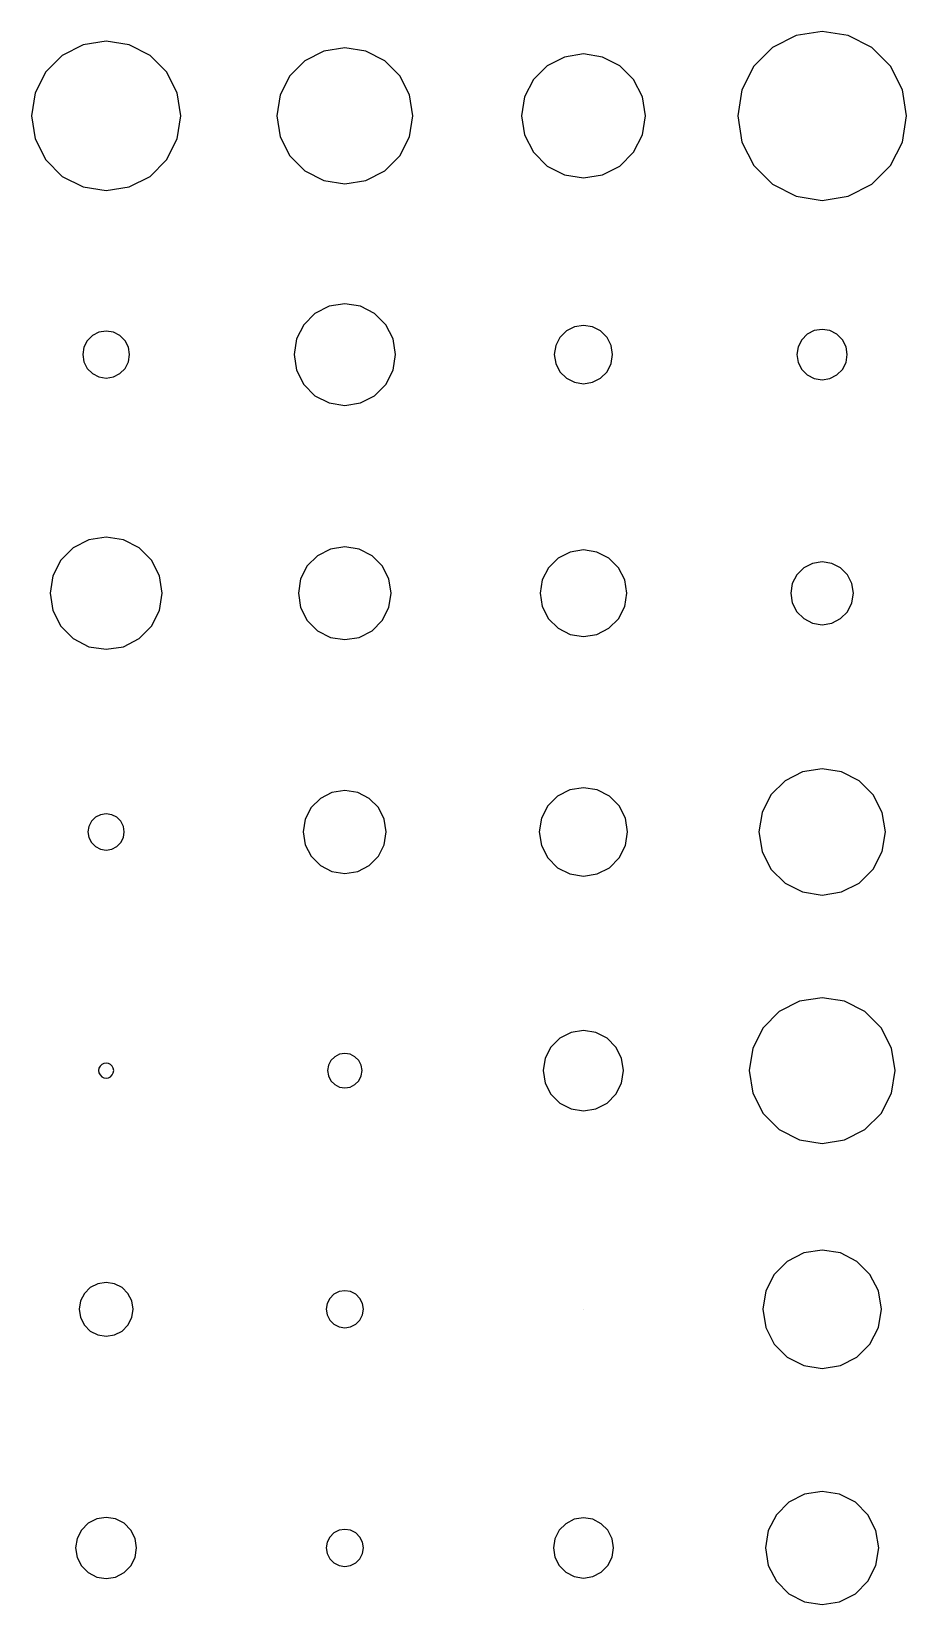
# Model space of a CAD drawing. Header units: metres. Extents: x -318 to 327, y -235 to 244.
# Drawn here: x -316.6 to -250.6, y 16.7 to 135.4 of the extents above; entities that cross this region are included whole.
import ezdxf

# ---------------------------------------------------------------- set-up
doc = ezdxf.new("R2010")
doc.units = ezdxf.units.M

msp = doc.modelspace()

# ---------------------------------------------------------------- linework, layer by layer
for p, q in [((-257, 135.37, -415.69), (-258.97, 135.06, -415.69)), ((-255.03, 135.06, -415.69), (-257, 135.37, -415.69)), ((-312.74, 134.36, -415.69), (-314.31, 133.56, -415.69)), ((-311, 134.63, -415.69), (-312.74, 134.36, -415.69)), ((-309.26, 134.36, -415.69), (-311, 134.63, -415.69)), ((-307.69, 133.56, -415.69), (-309.26, 134.36, -415.69)), ((-293, 134.13, -415.69), (-294.59, 133.88, -415.69)), ((-291.41, 133.88, -415.69), (-293, 134.13, -415.69)), ((-260.74, 134.15, -415.69), (-262.15, 132.74, -415.69)), ((-258.97, 135.06, -415.69), (-260.74, 134.15, -415.69)), ((-253.26, 134.15, -415.69), (-255.03, 135.06, -415.69)), ((-251.85, 132.74, -415.69), (-253.26, 134.15, -415.69)), ((-314.31, 133.56, -415.69), (-315.56, 132.31, -415.69)), ((-306.44, 132.31, -415.69), (-307.69, 133.56, -415.69)), ((-296.02, 133.15, -415.69), (-297.15, 132.02, -415.69)), ((-294.59, 133.88, -415.69), (-296.02, 133.15, -415.69)), ((-289.98, 133.15, -415.69), (-291.41, 133.88, -415.69)), ((-288.85, 132.02, -415.69), (-289.98, 133.15, -415.69)), ((-276.44, 133.44, -415.69), (-277.74, 132.78, -415.69)), ((-275, 133.67, -415.69), (-276.44, 133.44, -415.69)), ((-273.56, 133.44, -415.69), (-275, 133.67, -415.69)), ((-272.26, 132.78, -415.69), (-273.56, 133.44, -415.69)), ((-315.56, 132.31, -415.69), (-316.36, 130.74, -415.69)), ((-305.64, 130.74, -415.69), (-306.44, 132.31, -415.69)), ((-297.15, 132.02, -415.69), (-297.88, 130.59, -415.69)), ((-288.12, 130.59, -415.69), (-288.85, 132.02, -415.69)), ((-278.78, 131.74, -415.69), (-279.44, 130.44, -415.69)), ((-277.74, 132.78, -415.69), (-278.78, 131.74, -415.69)), ((-271.22, 131.74, -415.69), (-272.26, 132.78, -415.69)), ((-270.56, 130.44, -415.69), (-271.22, 131.74, -415.69)), ((-262.15, 132.74, -415.69), (-263.06, 130.97, -415.69)), ((-250.94, 130.97, -415.69), (-251.85, 132.74, -415.69)), ((-316.36, 130.74, -415.69), (-316.63, 129, -415.69)), ((-305.37, 129, -415.69), (-305.64, 130.74, -415.69)), ((-297.88, 130.59, -415.69), (-298.13, 129, -415.69)), ((-287.87, 129, -415.69), (-288.12, 130.59, -415.69)), ((-263.06, 130.97, -415.69), (-263.37, 129, -415.69)), ((-250.63, 129, -415.69), (-250.94, 130.97, -415.69)), ((-279.44, 130.44, -415.69), (-279.67, 129, -415.69)), ((-270.33, 129, -415.69), (-270.56, 130.44, -415.69)), ((-316.63, 129, -415.69), (-316.36, 127.26, -415.69)), ((-305.64, 127.26, -415.69), (-305.37, 129, -415.69)), ((-298.13, 129, -415.69), (-297.88, 127.41, -415.69)), ((-288.12, 127.41, -415.69), (-287.87, 129, -415.69)), ((-279.67, 129, -415.69), (-279.44, 127.56, -415.69)), ((-270.56, 127.56, -415.69), (-270.33, 129, -415.69)), ((-263.37, 129, -415.69), (-263.06, 127.03, -415.69)), ((-250.94, 127.03, -415.69), (-250.63, 129, -415.69)), ((-316.36, 127.26, -415.69), (-315.56, 125.69, -415.69)), ((-306.44, 125.69, -415.69), (-305.64, 127.26, -415.69)), ((-297.88, 127.41, -415.69), (-297.15, 125.98, -415.69)), ((-288.85, 125.98, -415.69), (-288.12, 127.41, -415.69)), ((-279.44, 127.56, -415.69), (-278.78, 126.26, -415.69)), ((-271.22, 126.26, -415.69), (-270.56, 127.56, -415.69)), ((-263.06, 127.03, -415.69), (-262.15, 125.26, -415.69)), ((-251.85, 125.26, -415.69), (-250.94, 127.03, -415.69)), ((-297.15, 125.98, -415.69), (-296.02, 124.85, -415.69)), ((-289.98, 124.85, -415.69), (-288.85, 125.98, -415.69)), ((-278.78, 126.26, -415.69), (-277.74, 125.22, -415.69)), ((-272.26, 125.22, -415.69), (-271.22, 126.26, -415.69)), ((-315.56, 125.69, -415.69), (-314.31, 124.44, -415.69)), ((-307.69, 124.44, -415.69), (-306.44, 125.69, -415.69)), ((-296.02, 124.85, -415.69), (-294.59, 124.12, -415.69)), ((-291.41, 124.12, -415.69), (-289.98, 124.85, -415.69)), ((-277.74, 125.22, -415.69), (-276.44, 124.56, -415.69)), ((-273.56, 124.56, -415.69), (-272.26, 125.22, -415.69)), ((-262.15, 125.26, -415.69), (-260.74, 123.85, -415.69)), ((-253.26, 123.85, -415.69), (-251.85, 125.26, -415.69)), ((-314.31, 124.44, -415.69), (-312.74, 123.64, -415.69)), ((-312.74, 123.64, -415.69), (-311, 123.37, -415.69)), ((-311, 123.37, -415.69), (-309.26, 123.64, -415.69)), ((-309.26, 123.64, -415.69), (-307.69, 124.44, -415.69)), ((-294.59, 124.12, -415.69), (-293, 123.87, -415.69)), ((-293, 123.87, -415.69), (-291.41, 124.12, -415.69)), ((-276.44, 124.56, -415.69), (-275, 124.33, -415.69)), ((-275, 124.33, -415.69), (-273.56, 124.56, -415.69)), ((-260.74, 123.85, -415.69), (-258.97, 122.94, -415.69)), ((-255.03, 122.94, -415.69), (-253.26, 123.85, -415.69)), ((-258.97, 122.94, -415.69), (-257, 122.63, -415.69)), ((-257, 122.63, -415.69), (-255.03, 122.94, -415.69)), ((-295.25, 114.1, -415.69), (-296.1, 113.25, -415.69)), ((-294.18, 114.65, -415.69), (-295.25, 114.1, -415.69)), ((-293, 114.83, -415.69), (-294.18, 114.65, -415.69)), ((-291.82, 114.65, -415.69), (-293, 114.83, -415.69)), ((-290.75, 114.1, -415.69), (-291.82, 114.65, -415.69)), ((-289.9, 113.25, -415.69), (-290.75, 114.1, -415.69)), ((-311, 112.77, -415.69), (-311.55, 112.68, -415.69)), ((-310.45, 112.68, -415.69), (-311, 112.77, -415.69)), ((-296.1, 113.25, -415.69), (-296.65, 112.18, -415.69)), ((-289.35, 112.18, -415.69), (-289.9, 113.25, -415.69)), ((-276.29, 112.78, -415.69), (-276.78, 112.29, -415.69)), ((-275.68, 113.09, -415.69), (-276.29, 112.78, -415.69)), ((-275, 113.2, -415.69), (-275.68, 113.09, -415.69)), ((-274.32, 113.09, -415.69), (-275, 113.2, -415.69)), ((-273.71, 112.78, -415.69), (-274.32, 113.09, -415.69)), ((-273.22, 112.29, -415.69), (-273.71, 112.78, -415.69)), ((-257.59, 112.81, -415.69), (-258.12, 112.54, -415.69)), ((-257, 112.9, -415.69), (-257.59, 112.81, -415.69)), ((-256.41, 112.81, -415.69), (-257, 112.9, -415.69)), ((-255.88, 112.54, -415.69), (-256.41, 112.81, -415.69)), ((-312.68, 111.55, -415.69), (-312.77, 111, -415.69)), ((-312.43, 112.04, -415.69), (-312.68, 111.55, -415.69)), ((-312.04, 112.43, -415.69), (-312.43, 112.04, -415.69)), ((-311.55, 112.68, -415.69), (-312.04, 112.43, -415.69)), ((-309.96, 112.43, -415.69), (-310.45, 112.68, -415.69)), ((-309.57, 112.04, -415.69), (-309.96, 112.43, -415.69)), ((-309.32, 111.55, -415.69), (-309.57, 112.04, -415.69)), ((-309.23, 111, -415.69), (-309.32, 111.55, -415.69)), ((-296.65, 112.18, -415.69), (-296.83, 111, -415.69)), ((-289.17, 111, -415.69), (-289.35, 112.18, -415.69)), ((-277.09, 111.68, -415.69), (-277.2, 111, -415.69)), ((-276.78, 112.29, -415.69), (-277.09, 111.68, -415.69)), ((-272.91, 111.68, -415.69), (-273.22, 112.29, -415.69)), ((-272.8, 111, -415.69), (-272.91, 111.68, -415.69)), ((-258.81, 111.59, -415.69), (-258.9, 111, -415.69)), ((-258.54, 112.12, -415.69), (-258.81, 111.59, -415.69)), ((-258.12, 112.54, -415.69), (-258.54, 112.12, -415.69)), ((-255.46, 112.12, -415.69), (-255.88, 112.54, -415.69)), ((-255.19, 111.59, -415.69), (-255.46, 112.12, -415.69)), ((-255.1, 111, -415.69), (-255.19, 111.59, -415.69)), ((-312.77, 111, -415.69), (-312.68, 110.45, -415.69)), ((-312.68, 110.45, -415.69), (-312.43, 109.96, -415.69)), ((-309.57, 109.96, -415.69), (-309.32, 110.45, -415.69)), ((-309.32, 110.45, -415.69), (-309.23, 111, -415.69)), ((-296.83, 111, -415.69), (-296.65, 109.82, -415.69)), ((-289.35, 109.82, -415.69), (-289.17, 111, -415.69)), ((-277.2, 111, -415.69), (-277.09, 110.32, -415.69)), ((-272.91, 110.32, -415.69), (-272.8, 111, -415.69)), ((-258.9, 111, -415.69), (-258.81, 110.41, -415.69)), ((-258.81, 110.41, -415.69), (-258.54, 109.88, -415.69)), ((-255.46, 109.88, -415.69), (-255.19, 110.41, -415.69)), ((-255.19, 110.41, -415.69), (-255.1, 111, -415.69)), ((-312.43, 109.96, -415.69), (-312.04, 109.57, -415.69)), ((-312.04, 109.57, -415.69), (-311.55, 109.32, -415.69)), ((-311.55, 109.32, -415.69), (-311, 109.23, -415.69)), ((-311, 109.23, -415.69), (-310.45, 109.32, -415.69)), ((-310.45, 109.32, -415.69), (-309.96, 109.57, -415.69)), ((-309.96, 109.57, -415.69), (-309.57, 109.96, -415.69)), ((-296.65, 109.82, -415.69), (-296.1, 108.75, -415.69)), ((-289.9, 108.75, -415.69), (-289.35, 109.82, -415.69)), ((-277.09, 110.32, -415.69), (-276.78, 109.71, -415.69)), ((-276.78, 109.71, -415.69), (-276.29, 109.22, -415.69)), ((-276.29, 109.22, -415.69), (-275.68, 108.91, -415.69)), ((-274.32, 108.91, -415.69), (-273.71, 109.22, -415.69)), ((-273.71, 109.22, -415.69), (-273.22, 109.71, -415.69)), ((-273.22, 109.71, -415.69), (-272.91, 110.32, -415.69)), ((-258.54, 109.88, -415.69), (-258.12, 109.46, -415.69)), ((-258.12, 109.46, -415.69), (-257.59, 109.19, -415.69)), ((-257.59, 109.19, -415.69), (-257, 109.1, -415.69)), ((-257, 109.1, -415.69), (-256.41, 109.19, -415.69)), ((-256.41, 109.19, -415.69), (-255.88, 109.46, -415.69)), ((-255.88, 109.46, -415.69), (-255.46, 109.88, -415.69)), ((-296.1, 108.75, -415.69), (-295.25, 107.9, -415.69)), ((-290.75, 107.9, -415.69), (-289.9, 108.75, -415.69)), ((-275.68, 108.91, -415.69), (-275, 108.8, -415.69)), ((-275, 108.8, -415.69), (-274.32, 108.91, -415.69)), ((-295.25, 107.9, -415.69), (-294.18, 107.35, -415.69)), ((-294.18, 107.35, -415.69), (-293, 107.17, -415.69)), ((-293, 107.17, -415.69), (-291.82, 107.35, -415.69)), ((-291.82, 107.35, -415.69), (-290.75, 107.9, -415.69)), ((-313.49, 96.42, -415.69), (-314.42, 95.49, -415.69)), ((-312.31, 97.03, -415.69), (-313.49, 96.42, -415.69)), ((-311, 97.23, -415.69), (-312.31, 97.03, -415.69)), ((-309.69, 97.03, -415.69), (-311, 97.23, -415.69)), ((-308.51, 96.42, -415.69), (-309.69, 97.03, -415.69)), ((-307.58, 95.49, -415.69), (-308.51, 96.42, -415.69)), ((-294.08, 96.33, -415.69), (-295.06, 95.83, -415.69)), ((-293, 96.5, -415.69), (-294.08, 96.33, -415.69)), ((-291.92, 96.33, -415.69), (-293, 96.5, -415.69)), ((-290.94, 95.83, -415.69), (-291.92, 96.33, -415.69)), ((-276.01, 96.11, -415.69), (-276.92, 95.64, -415.69)), ((-275, 96.27, -415.69), (-276.01, 96.11, -415.69)), ((-273.99, 96.11, -415.69), (-275, 96.27, -415.69)), ((-273.08, 95.64, -415.69), (-273.99, 96.11, -415.69)), ((-314.42, 95.49, -415.69), (-315.03, 94.31, -415.69)), ((-306.97, 94.31, -415.69), (-307.58, 95.49, -415.69)), ((-295.83, 95.06, -415.69), (-296.33, 94.08, -415.69)), ((-295.06, 95.83, -415.69), (-295.83, 95.06, -415.69)), ((-290.17, 95.06, -415.69), (-290.94, 95.83, -415.69)), ((-289.67, 94.08, -415.69), (-290.17, 95.06, -415.69)), ((-277.64, 94.92, -415.69), (-278.11, 94.01, -415.69)), ((-276.92, 95.64, -415.69), (-277.64, 94.92, -415.69)), ((-272.36, 94.92, -415.69), (-273.08, 95.64, -415.69)), ((-271.89, 94.01, -415.69), (-272.36, 94.92, -415.69)), ((-258.39, 94.91, -415.69), (-258.91, 94.39, -415.69)), ((-257.73, 95.25, -415.69), (-258.39, 94.91, -415.69)), ((-257, 95.37, -415.69), (-257.73, 95.25, -415.69)), ((-256.27, 95.25, -415.69), (-257, 95.37, -415.69)), ((-255.61, 94.91, -415.69), (-256.27, 95.25, -415.69)), ((-255.09, 94.39, -415.69), (-255.61, 94.91, -415.69)), ((-315.03, 94.31, -415.69), (-315.23, 93, -415.69)), ((-306.77, 93, -415.69), (-306.97, 94.31, -415.69)), ((-296.33, 94.08, -415.69), (-296.5, 93, -415.69)), ((-289.5, 93, -415.69), (-289.67, 94.08, -415.69)), ((-278.11, 94.01, -415.69), (-278.27, 93, -415.69)), ((-271.73, 93, -415.69), (-271.89, 94.01, -415.69)), ((-259.25, 93.73, -415.69), (-259.37, 93, -415.69)), ((-258.91, 94.39, -415.69), (-259.25, 93.73, -415.69)), ((-254.75, 93.73, -415.69), (-255.09, 94.39, -415.69)), ((-254.63, 93, -415.69), (-254.75, 93.73, -415.69)), ((-315.23, 93, -415.69), (-315.03, 91.69, -415.69)), ((-306.97, 91.69, -415.69), (-306.77, 93, -415.69)), ((-296.5, 93, -415.69), (-296.33, 91.92, -415.69)), ((-289.67, 91.92, -415.69), (-289.5, 93, -415.69)), ((-278.27, 93, -415.69), (-278.11, 91.99, -415.69)), ((-271.89, 91.99, -415.69), (-271.73, 93, -415.69)), ((-259.37, 93, -415.69), (-259.25, 92.27, -415.69)), ((-254.75, 92.27, -415.69), (-254.63, 93, -415.69)), ((-315.03, 91.69, -415.69), (-314.42, 90.51, -415.69)), ((-307.58, 90.51, -415.69), (-306.97, 91.69, -415.69)), ((-296.33, 91.92, -415.69), (-295.83, 90.94, -415.69)), ((-290.17, 90.94, -415.69), (-289.67, 91.92, -415.69)), ((-278.11, 91.99, -415.69), (-277.64, 91.08, -415.69)), ((-272.36, 91.08, -415.69), (-271.89, 91.99, -415.69)), ((-259.25, 92.27, -415.69), (-258.91, 91.61, -415.69)), ((-258.91, 91.61, -415.69), (-258.39, 91.09, -415.69)), ((-255.61, 91.09, -415.69), (-255.09, 91.61, -415.69)), ((-255.09, 91.61, -415.69), (-254.75, 92.27, -415.69)), ((-314.42, 90.51, -415.69), (-313.49, 89.58, -415.69)), ((-308.51, 89.58, -415.69), (-307.58, 90.51, -415.69)), ((-295.83, 90.94, -415.69), (-295.06, 90.17, -415.69)), ((-295.06, 90.17, -415.69), (-294.08, 89.67, -415.69)), ((-291.92, 89.67, -415.69), (-290.94, 90.17, -415.69)), ((-290.94, 90.17, -415.69), (-290.17, 90.94, -415.69)), ((-277.64, 91.08, -415.69), (-276.92, 90.36, -415.69)), ((-276.92, 90.36, -415.69), (-276.01, 89.89, -415.69)), ((-273.99, 89.89, -415.69), (-273.08, 90.36, -415.69)), ((-273.08, 90.36, -415.69), (-272.36, 91.08, -415.69)), ((-258.39, 91.09, -415.69), (-257.73, 90.75, -415.69)), ((-257.73, 90.75, -415.69), (-257, 90.63, -415.69)), ((-257, 90.63, -415.69), (-256.27, 90.75, -415.69)), ((-256.27, 90.75, -415.69), (-255.61, 91.09, -415.69)), ((-313.49, 89.58, -415.69), (-312.31, 88.97, -415.69)), ((-309.69, 88.97, -415.69), (-308.51, 89.58, -415.69)), ((-294.08, 89.67, -415.69), (-293, 89.5, -415.69)), ((-293, 89.5, -415.69), (-291.92, 89.67, -415.69)), ((-276.01, 89.89, -415.69), (-275, 89.73, -415.69)), ((-275, 89.73, -415.69), (-273.99, 89.89, -415.69)), ((-312.31, 88.97, -415.69), (-311, 88.77, -415.69)), ((-311, 88.77, -415.69), (-309.69, 88.97, -415.69)), ((-258.47, 79.53, -415.69), (-259.8, 78.86, -415.69)), ((-257, 79.77, -415.69), (-258.47, 79.53, -415.69)), ((-255.53, 79.53, -415.69), (-257, 79.77, -415.69)), ((-254.2, 78.86, -415.69), (-255.53, 79.53, -415.69)), ((-275, 78.33, -415.69), (-276.03, 78.17, -415.69)), ((-273.97, 78.17, -415.69), (-275, 78.33, -415.69)), ((-259.8, 78.86, -415.69), (-260.86, 77.8, -415.69)), ((-253.14, 77.8, -415.69), (-254.2, 78.86, -415.69)), ((-294.84, 77.53, -415.69), (-295.53, 76.84, -415.69)), ((-293.97, 77.98, -415.69), (-294.84, 77.53, -415.69)), ((-293, 78.13, -415.69), (-293.97, 77.98, -415.69)), ((-292.03, 77.98, -415.69), (-293, 78.13, -415.69)), ((-291.16, 77.53, -415.69), (-292.03, 77.98, -415.69)), ((-290.47, 76.84, -415.69), (-291.16, 77.53, -415.69)), ((-276.96, 77.7, -415.69), (-277.7, 76.96, -415.69)), ((-276.03, 78.17, -415.69), (-276.96, 77.7, -415.69)), ((-273.04, 77.7, -415.69), (-273.97, 78.17, -415.69)), ((-272.3, 76.96, -415.69), (-273.04, 77.7, -415.69)), ((-260.86, 77.8, -415.69), (-261.53, 76.47, -415.69)), ((-252.47, 76.47, -415.69), (-253.14, 77.8, -415.69)), ((-311.8, 76.11, -415.69), (-312.11, 75.8, -415.69)), ((-311.42, 76.3, -415.69), (-311.8, 76.11, -415.69)), ((-311, 76.37, -415.69), (-311.42, 76.3, -415.69)), ((-310.58, 76.3, -415.69), (-311, 76.37, -415.69)), ((-310.2, 76.11, -415.69), (-310.58, 76.3, -415.69)), ((-309.89, 75.8, -415.69), (-310.2, 76.11, -415.69)), ((-295.98, 75.97, -415.69), (-296.13, 75, -415.69)), ((-295.53, 76.84, -415.69), (-295.98, 75.97, -415.69)), ((-290.02, 75.97, -415.69), (-290.47, 76.84, -415.69)), ((-289.87, 75, -415.69), (-290.02, 75.97, -415.69)), ((-278.17, 76.03, -415.69), (-278.33, 75, -415.69)), ((-277.7, 76.96, -415.69), (-278.17, 76.03, -415.69)), ((-271.83, 76.03, -415.69), (-272.3, 76.96, -415.69)), ((-271.67, 75, -415.69), (-271.83, 76.03, -415.69)), ((-261.53, 76.47, -415.69), (-261.77, 75, -415.69)), ((-252.23, 75, -415.69), (-252.47, 76.47, -415.69)), ((-312.3, 75.42, -415.69), (-312.37, 75, -415.69)), ((-312.37, 75, -415.69), (-312.3, 74.58, -415.69)), ((-312.11, 75.8, -415.69), (-312.3, 75.42, -415.69)), ((-309.7, 75.42, -415.69), (-309.89, 75.8, -415.69)), ((-309.63, 75, -415.69), (-309.7, 75.42, -415.69)), ((-309.7, 74.58, -415.69), (-309.63, 75, -415.69)), ((-296.13, 75, -415.69), (-295.98, 74.03, -415.69)), ((-290.02, 74.03, -415.69), (-289.87, 75, -415.69)), ((-278.33, 75, -415.69), (-278.17, 73.97, -415.69)), ((-271.83, 73.97, -415.69), (-271.67, 75, -415.69)), ((-261.77, 75, -415.69), (-261.53, 73.53, -415.69)), ((-252.47, 73.53, -415.69), (-252.23, 75, -415.69)), ((-312.3, 74.58, -415.69), (-312.11, 74.2, -415.69)), ((-312.11, 74.2, -415.69), (-311.8, 73.89, -415.69)), ((-311.8, 73.89, -415.69), (-311.42, 73.7, -415.69)), ((-311.42, 73.7, -415.69), (-311, 73.63, -415.69)), ((-311, 73.63, -415.69), (-310.58, 73.7, -415.69)), ((-310.58, 73.7, -415.69), (-310.2, 73.89, -415.69)), ((-310.2, 73.89, -415.69), (-309.89, 74.2, -415.69)), ((-309.89, 74.2, -415.69), (-309.7, 74.58, -415.69)), ((-295.98, 74.03, -415.69), (-295.53, 73.16, -415.69)), ((-290.47, 73.16, -415.69), (-290.02, 74.03, -415.69)), ((-278.17, 73.97, -415.69), (-277.7, 73.04, -415.69)), ((-272.3, 73.04, -415.69), (-271.83, 73.97, -415.69)), ((-295.53, 73.16, -415.69), (-294.84, 72.47, -415.69)), ((-294.84, 72.47, -415.69), (-293.97, 72.02, -415.69)), ((-292.03, 72.02, -415.69), (-291.16, 72.47, -415.69)), ((-291.16, 72.47, -415.69), (-290.47, 73.16, -415.69)), ((-277.7, 73.04, -415.69), (-276.96, 72.3, -415.69)), ((-273.04, 72.3, -415.69), (-272.3, 73.04, -415.69)), ((-261.53, 73.53, -415.69), (-260.86, 72.2, -415.69)), ((-253.14, 72.2, -415.69), (-252.47, 73.53, -415.69)), ((-293.97, 72.02, -415.69), (-293, 71.87, -415.69)), ((-293, 71.87, -415.69), (-292.03, 72.02, -415.69)), ((-276.96, 72.3, -415.69), (-276.03, 71.83, -415.69)), ((-276.03, 71.83, -415.69), (-275, 71.67, -415.69)), ((-275, 71.67, -415.69), (-273.97, 71.83, -415.69)), ((-273.97, 71.83, -415.69), (-273.04, 72.3, -415.69)), ((-260.86, 72.2, -415.69), (-259.8, 71.14, -415.69)), ((-254.2, 71.14, -415.69), (-253.14, 72.2, -415.69)), ((-259.8, 71.14, -415.69), (-258.47, 70.47, -415.69)), ((-258.47, 70.47, -415.69), (-257, 70.23, -415.69)), ((-257, 70.23, -415.69), (-255.53, 70.47, -415.69)), ((-255.53, 70.47, -415.69), (-254.2, 71.14, -415.69)), ((-258.7, 62.23, -415.69), (-260.23, 61.45, -415.69)), ((-257, 62.5, -415.69), (-258.7, 62.23, -415.69)), ((-255.3, 62.23, -415.69), (-257, 62.5, -415.69)), ((-253.77, 61.45, -415.69), (-255.3, 62.23, -415.69)), ((-260.23, 61.45, -415.69), (-261.45, 60.23, -415.69)), ((-252.55, 60.23, -415.69), (-253.77, 61.45, -415.69)), ((-276.78, 59.45, -415.69), (-277.45, 58.78, -415.69)), ((-275.94, 59.88, -415.69), (-276.78, 59.45, -415.69)), ((-275, 60.03, -415.69), (-275.94, 59.88, -415.69)), ((-274.06, 59.88, -415.69), (-275, 60.03, -415.69)), ((-273.22, 59.45, -415.69), (-274.06, 59.88, -415.69)), ((-272.55, 58.78, -415.69), (-273.22, 59.45, -415.69)), ((-261.45, 60.23, -415.69), (-262.23, 58.7, -415.69)), ((-251.77, 58.7, -415.69), (-252.55, 60.23, -415.69)), ((-293.4, 58.24, -415.69), (-293.76, 58.05, -415.69)), ((-293, 58.3, -415.69), (-293.4, 58.24, -415.69)), ((-292.6, 58.24, -415.69), (-293, 58.3, -415.69)), ((-292.24, 58.05, -415.69), (-292.6, 58.24, -415.69)), ((-277.45, 58.78, -415.69), (-277.88, 57.94, -415.69)), ((-272.12, 57.94, -415.69), (-272.55, 58.78, -415.69)), ((-262.23, 58.7, -415.69), (-262.5, 57, -415.69)), ((-251.5, 57, -415.69), (-251.77, 58.7, -415.69)), ((-311.54, 57.18, -415.69), (-311.57, 57, -415.69)), ((-311.57, 57, -415.69), (-311.54, 56.82, -415.69)), ((-311.46, 57.33, -415.69), (-311.54, 57.18, -415.69)), ((-311.33, 57.46, -415.69), (-311.46, 57.33, -415.69)), ((-311.18, 57.54, -415.69), (-311.33, 57.46, -415.69)), ((-311, 57.57, -415.69), (-311.18, 57.54, -415.69)), ((-310.82, 57.54, -415.69), (-311, 57.57, -415.69)), ((-310.67, 57.46, -415.69), (-310.82, 57.54, -415.69)), ((-310.54, 57.33, -415.69), (-310.67, 57.46, -415.69)), ((-310.46, 57.18, -415.69), (-310.54, 57.33, -415.69)), ((-310.43, 57, -415.69), (-310.46, 57.18, -415.69)), ((-310.46, 56.82, -415.69), (-310.43, 57, -415.69)), ((-294.24, 57.4, -415.69), (-294.3, 57, -415.69)), ((-294.3, 57, -415.69), (-294.24, 56.6, -415.69)), ((-294.05, 57.76, -415.69), (-294.24, 57.4, -415.69)), ((-293.76, 58.05, -415.69), (-294.05, 57.76, -415.69)), ((-291.95, 57.76, -415.69), (-292.24, 58.05, -415.69)), ((-291.76, 57.4, -415.69), (-291.95, 57.76, -415.69)), ((-291.7, 57, -415.69), (-291.76, 57.4, -415.69)), ((-291.76, 56.6, -415.69), (-291.7, 57, -415.69)), ((-277.88, 57.94, -415.69), (-278.03, 57, -415.69)), ((-278.03, 57, -415.69), (-277.88, 56.06, -415.69)), ((-271.97, 57, -415.69), (-272.12, 57.94, -415.69)), ((-272.12, 56.06, -415.69), (-271.97, 57, -415.69)), ((-262.5, 57, -415.69), (-262.23, 55.3, -415.69)), ((-251.77, 55.3, -415.69), (-251.5, 57, -415.69)), ((-311.54, 56.82, -415.69), (-311.46, 56.67, -415.69)), ((-311.46, 56.67, -415.69), (-311.33, 56.54, -415.69)), ((-311.33, 56.54, -415.69), (-311.18, 56.46, -415.69)), ((-311.18, 56.46, -415.69), (-311, 56.43, -415.69)), ((-311, 56.43, -415.69), (-310.82, 56.46, -415.69)), ((-310.82, 56.46, -415.69), (-310.67, 56.54, -415.69)), ((-310.67, 56.54, -415.69), (-310.54, 56.67, -415.69)), ((-310.54, 56.67, -415.69), (-310.46, 56.82, -415.69)), ((-294.24, 56.6, -415.69), (-294.05, 56.24, -415.69)), ((-294.05, 56.24, -415.69), (-293.76, 55.95, -415.69)), ((-293.76, 55.95, -415.69), (-293.4, 55.76, -415.69)), ((-293.4, 55.76, -415.69), (-293, 55.7, -415.69)), ((-293, 55.7, -415.69), (-292.6, 55.76, -415.69)), ((-292.6, 55.76, -415.69), (-292.24, 55.95, -415.69)), ((-292.24, 55.95, -415.69), (-291.95, 56.24, -415.69)), ((-291.95, 56.24, -415.69), (-291.76, 56.6, -415.69)), ((-277.88, 56.06, -415.69), (-277.45, 55.22, -415.69)), ((-272.55, 55.22, -415.69), (-272.12, 56.06, -415.69)), ((-277.45, 55.22, -415.69), (-276.78, 54.55, -415.69)), ((-273.22, 54.55, -415.69), (-272.55, 55.22, -415.69)), ((-262.23, 55.3, -415.69), (-261.45, 53.77, -415.69)), ((-252.55, 53.77, -415.69), (-251.77, 55.3, -415.69)), ((-276.78, 54.55, -415.69), (-275.94, 54.12, -415.69)), ((-275.94, 54.12, -415.69), (-275, 53.97, -415.69)), ((-275, 53.97, -415.69), (-274.06, 54.12, -415.69)), ((-274.06, 54.12, -415.69), (-273.22, 54.55, -415.69)), ((-261.45, 53.77, -415.69), (-260.23, 52.55, -415.69)), ((-253.77, 52.55, -415.69), (-252.55, 53.77, -415.69)), ((-260.23, 52.55, -415.69), (-258.7, 51.77, -415.69)), ((-255.3, 51.77, -415.69), (-253.77, 52.55, -415.69)), ((-258.7, 51.77, -415.69), (-257, 51.5, -415.69)), ((-257, 51.5, -415.69), (-255.3, 51.77, -415.69)), ((-258.38, 43.25, -415.69), (-259.63, 42.61, -415.69)), ((-257, 43.47, -415.69), (-258.38, 43.25, -415.69)), ((-255.62, 43.25, -415.69), (-257, 43.47, -415.69)), ((-254.37, 42.61, -415.69), (-255.62, 43.25, -415.69)), ((-260.61, 41.63, -415.69), (-261.25, 40.38, -415.69)), ((-259.63, 42.61, -415.69), (-260.61, 41.63, -415.69)), ((-253.39, 41.63, -415.69), (-254.37, 42.61, -415.69)), ((-252.75, 40.38, -415.69), (-253.39, 41.63, -415.69)), ((-312.2, 40.64, -415.69), (-312.64, 40.2, -415.69)), ((-311.63, 40.93, -415.69), (-312.2, 40.64, -415.69)), ((-311, 41.03, -415.69), (-311.63, 40.93, -415.69)), ((-310.37, 40.93, -415.69), (-311, 41.03, -415.69)), ((-309.8, 40.64, -415.69), (-310.37, 40.93, -415.69)), ((-309.36, 40.2, -415.69), (-309.8, 40.64, -415.69)), ((-293, 40.4, -415.69), (-293.43, 40.33, -415.69)), ((-292.57, 40.33, -415.69), (-293, 40.4, -415.69)), ((-261.25, 40.38, -415.69), (-261.47, 39, -415.69)), ((-252.53, 39, -415.69), (-252.75, 40.38, -415.69)), ((-312.93, 39.63, -415.69), (-313.03, 39, -415.69)), ((-312.64, 40.2, -415.69), (-312.93, 39.63, -415.69)), ((-309.07, 39.63, -415.69), (-309.36, 40.2, -415.69)), ((-308.97, 39, -415.69), (-309.07, 39.63, -415.69)), ((-294.33, 39.43, -415.69), (-294.4, 39, -415.69)), ((-294.13, 39.82, -415.69), (-294.33, 39.43, -415.69)), ((-293.82, 40.13, -415.69), (-294.13, 39.82, -415.69)), ((-293.43, 40.33, -415.69), (-293.82, 40.13, -415.69)), ((-292.18, 40.13, -415.69), (-292.57, 40.33, -415.69)), ((-291.87, 39.82, -415.69), (-292.18, 40.13, -415.69)), ((-291.67, 39.43, -415.69), (-291.87, 39.82, -415.69)), ((-291.6, 39, -415.69), (-291.67, 39.43, -415.69)), ((-313.03, 39, -415.69), (-312.93, 38.37, -415.69)), ((-312.93, 38.37, -415.69), (-312.64, 37.8, -415.69)), ((-309.36, 37.8, -415.69), (-309.07, 38.37, -415.69)), ((-309.07, 38.37, -415.69), (-308.97, 39, -415.69)), ((-294.4, 39, -415.69), (-294.33, 38.57, -415.69)), ((-294.33, 38.57, -415.69), (-294.13, 38.18, -415.69)), ((-294.13, 38.18, -415.69), (-293.82, 37.87, -415.69)), ((-292.18, 37.87, -415.69), (-291.87, 38.18, -415.69)), ((-291.87, 38.18, -415.69), (-291.67, 38.57, -415.69)), ((-291.67, 38.57, -415.69), (-291.6, 39, -415.69)), ((-275, 39, -415.69), (-275, 39, -415.69)), ((-275, 39, -415.69), (-275, 39, -415.69)), ((-275, 39, -415.69), (-275, 39, -415.69)), ((-275, 39, -415.69), (-275, 39, -415.69)), ((-275, 39, -415.69), (-275, 39, -415.69)), ((-275, 39, -415.69), (-275, 39, -415.69)), ((-275, 39, -415.69), (-275, 39, -415.69)), ((-275, 39, -415.69), (-275, 39, -415.69)), ((-275, 39, -415.69), (-275, 39, -415.69)), ((-275, 39, -415.69), (-275, 39, -415.69)), ((-275, 39, -415.69), (-275, 39, -415.69)), ((-275, 39, -415.69), (-275, 39, -415.69)), ((-275, 39, -415.69), (-275, 39, -415.69)), ((-275, 39, -415.69), (-275, 39, -415.69)), ((-275, 39, -415.69), (-275, 39, -415.69)), ((-275, 39, -415.69), (-275, 39, -415.69)), ((-275, 39, -415.69), (-275, 39, -415.69)), ((-275, 39, -415.69), (-275, 39, -415.69)), ((-275, 39, -415.69), (-275, 39, -415.69)), ((-275, 39, -415.69), (-275, 39, -415.69)), ((-261.47, 39, -415.69), (-261.25, 37.62, -415.69)), ((-252.75, 37.62, -415.69), (-252.53, 39, -415.69)), ((-312.64, 37.8, -415.69), (-312.2, 37.36, -415.69)), ((-312.2, 37.36, -415.69), (-311.63, 37.07, -415.69)), ((-311.63, 37.07, -415.69), (-311, 36.97, -415.69)), ((-311, 36.97, -415.69), (-310.37, 37.07, -415.69)), ((-310.37, 37.07, -415.69), (-309.8, 37.36, -415.69)), ((-309.8, 37.36, -415.69), (-309.36, 37.8, -415.69)), ((-293.82, 37.87, -415.69), (-293.43, 37.67, -415.69)), ((-293.43, 37.67, -415.69), (-293, 37.6, -415.69)), ((-293, 37.6, -415.69), (-292.57, 37.67, -415.69)), ((-292.57, 37.67, -415.69), (-292.18, 37.87, -415.69)), ((-261.25, 37.62, -415.69), (-260.61, 36.37, -415.69)), ((-253.39, 36.37, -415.69), (-252.75, 37.62, -415.69)), ((-260.61, 36.37, -415.69), (-259.63, 35.39, -415.69)), ((-254.37, 35.39, -415.69), (-253.39, 36.37, -415.69)), ((-259.63, 35.39, -415.69), (-258.38, 34.75, -415.69)), ((-258.38, 34.75, -415.69), (-257, 34.53, -415.69)), ((-257, 34.53, -415.69), (-255.62, 34.75, -415.69)), ((-255.62, 34.75, -415.69), (-254.37, 35.39, -415.69)), ((-258.32, 25.06, -415.69), (-259.51, 24.45, -415.69)), ((-257, 25.27, -415.69), (-258.32, 25.06, -415.69)), ((-255.68, 25.06, -415.69), (-257, 25.27, -415.69)), ((-254.49, 24.45, -415.69), (-255.68, 25.06, -415.69)), ((-259.51, 24.45, -415.69), (-260.45, 23.51, -415.69)), ((-253.55, 23.51, -415.69), (-254.49, 24.45, -415.69)), ((-312.35, 22.86, -415.69), (-312.86, 22.35, -415.69)), ((-311.71, 23.19, -415.69), (-312.35, 22.86, -415.69)), ((-311, 23.3, -415.69), (-311.71, 23.19, -415.69)), ((-310.29, 23.19, -415.69), (-311, 23.3, -415.69)), ((-309.65, 22.86, -415.69), (-310.29, 23.19, -415.69)), ((-309.14, 22.35, -415.69), (-309.65, 22.86, -415.69)), ((-276.33, 22.83, -415.69), (-276.83, 22.33, -415.69)), ((-275.7, 23.16, -415.69), (-276.33, 22.83, -415.69)), ((-275, 23.27, -415.69), (-275.7, 23.16, -415.69)), ((-274.3, 23.16, -415.69), (-275, 23.27, -415.69)), ((-273.67, 22.83, -415.69), (-274.3, 23.16, -415.69)), ((-273.17, 22.33, -415.69), (-273.67, 22.83, -415.69)), ((-260.45, 23.51, -415.69), (-261.06, 22.32, -415.69)), ((-252.94, 22.32, -415.69), (-253.55, 23.51, -415.69)), ((-313.19, 21.71, -415.69), (-313.3, 21, -415.69)), ((-312.86, 22.35, -415.69), (-313.19, 21.71, -415.69)), ((-308.81, 21.71, -415.69), (-309.14, 22.35, -415.69)), ((-308.7, 21, -415.69), (-308.81, 21.71, -415.69)), ((-294.33, 21.43, -415.69), (-294.4, 21, -415.69)), ((-294.13, 21.82, -415.69), (-294.33, 21.43, -415.69)), ((-293.82, 22.13, -415.69), (-294.13, 21.82, -415.69)), ((-293.43, 22.33, -415.69), (-293.82, 22.13, -415.69)), ((-293, 22.4, -415.69), (-293.43, 22.33, -415.69)), ((-292.57, 22.33, -415.69), (-293, 22.4, -415.69)), ((-292.18, 22.13, -415.69), (-292.57, 22.33, -415.69)), ((-291.87, 21.82, -415.69), (-292.18, 22.13, -415.69)), ((-291.67, 21.43, -415.69), (-291.87, 21.82, -415.69)), ((-291.6, 21, -415.69), (-291.67, 21.43, -415.69)), ((-277.16, 21.7, -415.69), (-277.27, 21, -415.69)), ((-276.83, 22.33, -415.69), (-277.16, 21.7, -415.69)), ((-272.84, 21.7, -415.69), (-273.17, 22.33, -415.69)), ((-272.73, 21, -415.69), (-272.84, 21.7, -415.69)), ((-261.06, 22.32, -415.69), (-261.27, 21, -415.69)), ((-252.73, 21, -415.69), (-252.94, 22.32, -415.69)), ((-313.3, 21, -415.69), (-313.19, 20.29, -415.69)), ((-313.19, 20.29, -415.69), (-312.86, 19.65, -415.69)), ((-309.14, 19.65, -415.69), (-308.81, 20.29, -415.69)), ((-308.81, 20.29, -415.69), (-308.7, 21, -415.69)), ((-294.4, 21, -415.69), (-294.33, 20.57, -415.69)), ((-294.33, 20.57, -415.69), (-294.13, 20.18, -415.69)), ((-294.13, 20.18, -415.69), (-293.82, 19.87, -415.69)), ((-292.18, 19.87, -415.69), (-291.87, 20.18, -415.69)), ((-291.87, 20.18, -415.69), (-291.67, 20.57, -415.69)), ((-291.67, 20.57, -415.69), (-291.6, 21, -415.69)), ((-277.27, 21, -415.69), (-277.16, 20.3, -415.69)), ((-277.16, 20.3, -415.69), (-276.83, 19.67, -415.69)), ((-273.17, 19.67, -415.69), (-272.84, 20.3, -415.69)), ((-272.84, 20.3, -415.69), (-272.73, 21, -415.69)), ((-261.27, 21, -415.69), (-261.06, 19.68, -415.69)), ((-252.94, 19.68, -415.69), (-252.73, 21, -415.69)), ((-312.86, 19.65, -415.69), (-312.35, 19.14, -415.69)), ((-312.35, 19.14, -415.69), (-311.71, 18.81, -415.69)), ((-310.29, 18.81, -415.69), (-309.65, 19.14, -415.69)), ((-309.65, 19.14, -415.69), (-309.14, 19.65, -415.69)), ((-293.82, 19.87, -415.69), (-293.43, 19.67, -415.69)), ((-293.43, 19.67, -415.69), (-293, 19.6, -415.69)), ((-293, 19.6, -415.69), (-292.57, 19.67, -415.69)), ((-292.57, 19.67, -415.69), (-292.18, 19.87, -415.69)), ((-276.83, 19.67, -415.69), (-276.33, 19.17, -415.69)), ((-276.33, 19.17, -415.69), (-275.7, 18.84, -415.69)), ((-274.3, 18.84, -415.69), (-273.67, 19.17, -415.69)), ((-273.67, 19.17, -415.69), (-273.17, 19.67, -415.69)), ((-261.06, 19.68, -415.69), (-260.45, 18.49, -415.69)), ((-253.55, 18.49, -415.69), (-252.94, 19.68, -415.69)), ((-311.71, 18.81, -415.69), (-311, 18.7, -415.69)), ((-311, 18.7, -415.69), (-310.29, 18.81, -415.69)), ((-275.7, 18.84, -415.69), (-275, 18.73, -415.69)), ((-275, 18.73, -415.69), (-274.3, 18.84, -415.69)), ((-260.45, 18.49, -415.69), (-259.51, 17.55, -415.69)), ((-254.49, 17.55, -415.69), (-253.55, 18.49, -415.69)), ((-259.51, 17.55, -415.69), (-258.32, 16.94, -415.69)), ((-258.32, 16.94, -415.69), (-257, 16.73, -415.69)), ((-257, 16.73, -415.69), (-255.68, 16.94, -415.69)), ((-255.68, 16.94, -415.69), (-254.49, 17.55, -415.69))]:
    msp.add_line(p, q)

doc.saveas('drawing.dxf')
